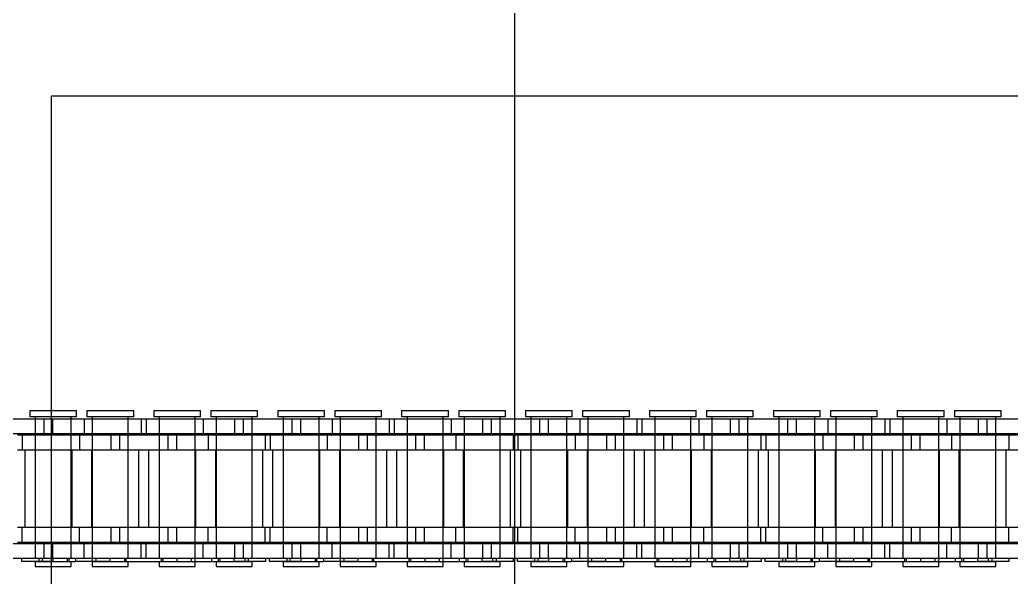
# Model space of a CAD drawing. Header units: metres. Extents: x 0 to 21025, y 0 to 14850.
# Drawn here: x 4207.3 to 4308.9, y 9072.3 to 9129.4 of the extents above; entities that cross this region are included whole.
import ezdxf

# ---------------------------------------------------------------- set-up
doc = ezdxf.new("R2010")
doc.units = ezdxf.units.M
doc.header["$LTSCALE"] = 25
doc.linetypes.add('HIDDEN2', pattern=[4.7625, 3.175, -1.5875])
doc.layers.add('SL4', color=4, linetype='Continuous')
doc.layers.add('ST1', color=7, linetype='HIDDEN2')

msp = doc.modelspace()

# ---------------------------------------------------------------- linework, layer by layer
at = {"layer": 'SL4'}
for p, q in [((4258.039, 9121.619), (4258.039, 9261.149)), ((4210.539, 9056.144), (4210.539, 9121.619)), ((4210.539, 9121.619), (5535.514, 9121.619)), ((4208.331, 9089.384), (4208.331, 9088.725)), ((4208.331, 9089.384), (4210.539, 9089.384)), ((4205.539, 9088.541), (4209.798, 9088.541)), ((4210.539, 9088.725), (4208.331, 9088.725)), ((4208.884, 9088.725), (4208.884, 9088.541)), ((4209.798, 9087.021), (4209.798, 9088.541)), ((4209.798, 9088.541), (4210.539, 9088.541)), ((4205.539, 9087.021), (4209.798, 9087.021)), ((4207.053, 9086.869), (4210.539, 9086.869)), ((4208.884, 9087.021), (4208.884, 9086.869)), ((4209.798, 9087.021), (4210.539, 9087.021)), ((4207.053, 9085.349), (4210.539, 9085.349)), ((4207.838, 9077.419), (4207.838, 9085.349)), ((4207.053, 9077.419), (4210.539, 9077.419)), ((4205.539, 9075.747), (4209.798, 9075.747)), ((4207.053, 9075.899), (4210.539, 9075.899)), ((4208.884, 9075.899), (4208.884, 9075.747)), ((4209.798, 9074.227), (4209.798, 9075.747)), ((4209.798, 9075.747), (4210.539, 9075.747)), ((4205.539, 9074.227), (4209.798, 9074.227)), ((4207.499, 9073.894), (4207.499, 9074.227)), ((4210.539, 9073.894), (4207.499, 9073.894)), ((4209.253, 9073.894), (4209.253, 9073.858)), ((4209.798, 9074.227), (4210.539, 9074.227)), ((4208.884, 9073.858), (4208.884, 9073.384)), ((4210.539, 9073.858), (4208.884, 9073.858)), ((4208.884, 9073.384), (4210.539, 9073.384))]:
    msp.add_line(p, q, dxfattribs=at)
at = {"layer": 'ST1'}
for p, q in [((4258.039, 9049.146), (4258.039, 9121.619)), ((4210.539, 9089.384), (4213.128, 9089.384)), ((4213.128, 9088.725), (4213.128, 9089.384)), ((4214.179, 9089.384), (4218.976, 9089.384)), ((4214.179, 9089.384), (4214.179, 9088.725)), ((4218.976, 9088.725), (4218.976, 9089.384)), ((4221.031, 9089.384), (4225.828, 9089.384)), ((4221.031, 9089.384), (4221.031, 9088.725)), ((4225.828, 9088.725), (4225.828, 9089.384)), ((4226.879, 9089.384), (4231.676, 9089.384)), ((4226.879, 9089.384), (4226.879, 9088.725)), ((4231.676, 9088.725), (4231.676, 9089.384)), ((4233.731, 9089.384), (4238.528, 9089.384)), ((4233.731, 9089.384), (4233.731, 9088.725)), ((4238.528, 9088.725), (4238.528, 9089.384)), ((4239.579, 9089.384), (4244.376, 9089.384)), ((4239.579, 9089.384), (4239.579, 9088.725)), ((4244.376, 9088.725), (4244.376, 9089.384)), ((4246.431, 9089.384), (4251.228, 9089.384)), ((4246.431, 9089.384), (4246.431, 9088.725)), ((4251.228, 9088.725), (4251.228, 9089.384)), ((4252.279, 9089.384), (4257.076, 9089.384)), ((4252.279, 9089.384), (4252.279, 9088.725)), ((4257.076, 9088.725), (4257.076, 9089.384)), ((4259.131, 9089.384), (4263.928, 9089.384)), ((4259.131, 9089.384), (4259.131, 9088.725)), ((4263.928, 9088.725), (4263.928, 9089.384)), ((4264.979, 9089.384), (4269.776, 9089.384)), ((4264.979, 9089.384), (4264.979, 9088.725)), ((4269.776, 9088.725), (4269.776, 9089.384)), ((4271.831, 9089.384), (4276.628, 9089.384)), ((4271.831, 9089.384), (4271.831, 9088.725)), ((4276.628, 9088.725), (4276.628, 9089.384)), ((4277.679, 9089.384), (4282.476, 9089.384)), ((4277.679, 9089.384), (4277.679, 9088.725)), ((4282.476, 9088.725), (4282.476, 9089.384)), ((4284.531, 9089.384), (4289.328, 9089.384)), ((4284.531, 9089.384), (4284.531, 9088.725)), ((4289.328, 9088.725), (4289.328, 9089.384)), ((4290.379, 9089.384), (4295.176, 9089.384)), ((4290.379, 9089.384), (4290.379, 9088.725)), ((4295.176, 9088.725), (4295.176, 9089.384)), ((4297.231, 9089.384), (4302.028, 9089.384)), ((4297.231, 9089.384), (4297.231, 9088.725)), ((4302.028, 9088.725), (4302.028, 9089.384)), ((4303.079, 9089.384), (4307.876, 9089.384)), ((4303.079, 9089.384), (4303.079, 9088.725)), ((4307.876, 9088.725), (4307.876, 9089.384)), ((4208.884, 9088.541), (4208.884, 9087.021)), ((4208.884, 9088.541), (4208.884, 9087.021)), ((4213.128, 9088.725), (4210.539, 9088.725)), ((4210.539, 9088.541), (4210.658, 9088.541)), ((4210.658, 9088.541), (4219.753, 9088.541)), ((4210.658, 9088.541), (4210.658, 9087.021)), ((4212.574, 9074.227), (4212.574, 9088.725)), ((4212.574, 9087.021), (4212.574, 9088.541)), ((4213.904, 9088.541), (4213.904, 9087.021)), ((4218.976, 9088.725), (4214.179, 9088.725)), ((4214.733, 9088.725), (4214.733, 9074.227)), ((4214.733, 9088.541), (4214.733, 9087.021)), ((4218.423, 9074.227), (4218.423, 9088.725)), ((4218.423, 9087.021), (4218.423, 9088.541)), ((4219.753, 9088.541), (4219.753, 9087.021)), ((4219.753, 9088.541), (4226.103, 9088.541)), ((4220.254, 9088.541), (4220.254, 9087.021)), ((4225.828, 9088.725), (4221.031, 9088.725)), ((4221.584, 9088.725), (4221.584, 9074.227)), ((4221.584, 9088.541), (4221.584, 9087.021)), ((4225.274, 9074.227), (4225.274, 9088.725)), ((4225.274, 9087.021), (4225.274, 9088.541)), ((4226.103, 9088.541), (4226.103, 9087.021)), ((4226.103, 9088.541), (4235.198, 9088.541)), ((4231.676, 9088.725), (4226.879, 9088.725)), ((4227.433, 9088.725), (4227.433, 9074.227)), ((4227.433, 9088.541), (4227.433, 9087.021)), ((4229.349, 9087.021), (4229.349, 9088.541)), ((4230.209, 9088.541), (4230.209, 9087.021)), ((4231.123, 9074.227), (4231.123, 9088.725)), ((4231.123, 9087.021), (4231.123, 9088.541)), ((4238.528, 9088.725), (4233.731, 9088.725)), ((4234.284, 9088.725), (4234.284, 9074.227)), ((4234.284, 9088.541), (4234.284, 9087.021)), ((4235.198, 9088.541), (4236.058, 9088.541)), ((4235.198, 9087.021), (4235.198, 9088.541)), ((4236.058, 9088.541), (4245.153, 9088.541)), ((4236.058, 9088.541), (4236.058, 9087.021)), ((4237.974, 9074.227), (4237.974, 9088.725)), ((4237.974, 9087.021), (4237.974, 9088.541)), ((4239.304, 9088.541), (4239.304, 9087.021)), ((4244.376, 9088.725), (4239.579, 9088.725)), ((4240.133, 9088.725), (4240.133, 9074.227)), ((4240.133, 9088.541), (4240.133, 9087.021)), ((4243.823, 9074.227), (4243.823, 9088.725)), ((4243.823, 9087.021), (4243.823, 9088.541)), ((4245.153, 9088.541), (4245.153, 9087.021)), ((4245.153, 9088.541), (4251.503, 9088.541)), ((4245.654, 9088.541), (4245.654, 9087.021)), ((4251.228, 9088.725), (4246.431, 9088.725)), ((4246.984, 9088.725), (4246.984, 9074.227)), ((4246.984, 9088.541), (4246.984, 9087.021)), ((4250.674, 9074.227), (4250.674, 9088.725)), ((4250.674, 9087.021), (4250.674, 9088.541)), ((4251.503, 9088.541), (4251.503, 9087.021)), ((4251.503, 9088.541), (4260.598, 9088.541)), ((4257.076, 9088.725), (4252.279, 9088.725)), ((4252.833, 9088.725), (4252.833, 9074.227)), ((4252.833, 9088.541), (4252.833, 9087.021)), ((4254.749, 9087.021), (4254.749, 9088.541)), ((4255.609, 9088.541), (4255.609, 9087.021)), ((4256.523, 9074.227), (4256.523, 9088.725)), ((4256.523, 9087.021), (4256.523, 9088.541)), ((4263.928, 9088.725), (4259.131, 9088.725)), ((4259.684, 9088.725), (4259.684, 9074.227)), ((4259.684, 9088.541), (4259.684, 9087.021)), ((4260.598, 9088.541), (4261.458, 9088.541)), ((4260.598, 9087.021), (4260.598, 9088.541)), ((4261.458, 9088.541), (4270.553, 9088.541)), ((4261.458, 9088.541), (4261.458, 9087.021)), ((4263.374, 9074.227), (4263.374, 9088.725)), ((4263.374, 9087.021), (4263.374, 9088.541)), ((4264.704, 9088.541), (4264.704, 9087.021)), ((4269.776, 9088.725), (4264.979, 9088.725)), ((4265.533, 9088.725), (4265.533, 9074.227)), ((4265.533, 9088.541), (4265.533, 9087.021)), ((4269.223, 9074.227), (4269.223, 9088.725)), ((4269.223, 9087.021), (4269.223, 9088.541)), ((4270.553, 9088.541), (4270.553, 9087.021)), ((4270.553, 9088.541), (4276.903, 9088.541)), ((4271.054, 9088.541), (4271.054, 9087.021)), ((4276.628, 9088.725), (4271.831, 9088.725)), ((4272.384, 9088.725), (4272.384, 9074.227)), ((4272.384, 9088.541), (4272.384, 9087.021)), ((4276.074, 9074.227), (4276.074, 9088.725)), ((4276.074, 9087.021), (4276.074, 9088.541)), ((4276.903, 9088.541), (4276.903, 9087.021)), ((4276.903, 9088.541), (4285.998, 9088.541)), ((4282.476, 9088.725), (4277.679, 9088.725)), ((4278.233, 9088.725), (4278.233, 9074.227)), ((4278.233, 9088.541), (4278.233, 9087.021)), ((4280.149, 9087.021), (4280.149, 9088.541)), ((4281.009, 9088.541), (4281.009, 9087.021)), ((4281.923, 9074.227), (4281.923, 9088.725)), ((4281.923, 9087.021), (4281.923, 9088.541)), ((4289.328, 9088.725), (4284.531, 9088.725)), ((4285.084, 9088.725), (4285.084, 9074.227)), ((4285.084, 9088.541), (4285.084, 9087.021)), ((4285.998, 9088.541), (4286.858, 9088.541)), ((4285.998, 9087.021), (4285.998, 9088.541)), ((4286.858, 9088.541), (4295.953, 9088.541)), ((4286.858, 9088.541), (4286.858, 9087.021)), ((4288.774, 9074.227), (4288.774, 9088.725)), ((4288.774, 9087.021), (4288.774, 9088.541)), ((4290.104, 9088.541), (4290.104, 9087.021)), ((4295.176, 9088.725), (4290.379, 9088.725)), ((4290.933, 9088.725), (4290.933, 9074.227)), ((4290.933, 9088.541), (4290.933, 9087.021)), ((4294.623, 9074.227), (4294.623, 9088.725)), ((4294.623, 9087.021), (4294.623, 9088.541)), ((4295.953, 9088.541), (4295.953, 9087.021)), ((4295.953, 9088.541), (4302.303, 9088.541)), ((4296.454, 9088.541), (4296.454, 9087.021)), ((4302.028, 9088.725), (4297.231, 9088.725)), ((4297.784, 9088.725), (4297.784, 9074.227)), ((4297.784, 9088.541), (4297.784, 9087.021)), ((4301.474, 9074.227), (4301.474, 9088.725)), ((4301.474, 9087.021), (4301.474, 9088.541)), ((4302.303, 9088.541), (4302.303, 9087.021)), ((4302.303, 9088.541), (4311.398, 9088.541)), ((4307.876, 9088.725), (4303.079, 9088.725)), ((4303.633, 9088.725), (4303.633, 9074.227)), ((4303.633, 9088.541), (4303.633, 9087.021)), ((4305.549, 9087.021), (4305.549, 9088.541)), ((4306.409, 9088.541), (4306.409, 9087.021)), ((4307.323, 9074.227), (4307.323, 9088.725)), ((4307.323, 9087.021), (4307.323, 9088.541)), ((4207.555, 9086.869), (4207.555, 9085.349)), ((4208.884, 9086.869), (4208.884, 9075.899)), ((4208.884, 9086.869), (4208.884, 9085.349)), ((4210.539, 9087.021), (4210.658, 9087.021)), ((4210.539, 9086.869), (4213.403, 9086.869)), ((4210.658, 9087.021), (4219.753, 9087.021)), ((4212.574, 9085.349), (4212.574, 9086.869)), ((4213.403, 9086.869), (4213.403, 9085.349)), ((4213.403, 9086.869), (4222.498, 9086.869)), ((4214.733, 9086.869), (4214.733, 9085.349)), ((4216.65, 9085.349), (4216.65, 9086.869)), ((4217.509, 9086.869), (4217.509, 9085.349)), ((4218.423, 9085.349), (4218.423, 9086.869)), ((4219.753, 9087.021), (4226.103, 9087.021)), ((4221.584, 9086.869), (4221.584, 9085.349)), ((4222.498, 9086.869), (4223.358, 9086.869)), ((4222.498, 9085.349), (4222.498, 9086.869)), ((4223.358, 9086.869), (4232.453, 9086.869)), ((4223.358, 9086.869), (4223.358, 9085.349)), ((4225.274, 9085.349), (4225.274, 9086.869)), ((4226.103, 9087.021), (4235.198, 9087.021)), ((4226.604, 9086.869), (4226.604, 9085.349)), ((4227.433, 9086.869), (4227.433, 9085.349)), ((4231.123, 9085.349), (4231.123, 9086.869)), ((4232.453, 9086.869), (4232.453, 9085.349)), ((4232.453, 9086.869), (4238.803, 9086.869)), ((4232.954, 9086.869), (4232.954, 9085.349)), ((4234.284, 9086.869), (4234.284, 9085.349)), ((4235.198, 9087.021), (4236.058, 9087.021)), ((4236.058, 9087.021), (4245.153, 9087.021)), ((4237.974, 9085.349), (4237.974, 9086.869)), ((4238.803, 9086.869), (4238.803, 9085.349)), ((4238.803, 9086.869), (4247.898, 9086.869)), ((4240.133, 9086.869), (4240.133, 9085.349)), ((4242.049, 9085.349), (4242.049, 9086.869)), ((4242.909, 9086.869), (4242.909, 9085.349)), ((4243.823, 9085.349), (4243.823, 9086.869)), ((4245.153, 9087.021), (4251.503, 9087.021)), ((4246.984, 9086.869), (4246.984, 9085.349)), ((4247.898, 9086.869), (4248.758, 9086.869)), ((4247.898, 9085.349), (4247.898, 9086.869)), ((4248.758, 9086.869), (4257.853, 9086.869)), ((4248.758, 9086.869), (4248.758, 9085.349)), ((4250.674, 9085.349), (4250.674, 9086.869)), ((4251.503, 9087.021), (4260.598, 9087.021)), ((4252.004, 9086.869), (4252.004, 9085.349)), ((4252.833, 9086.869), (4252.833, 9085.349)), ((4256.523, 9085.349), (4256.523, 9086.869)), ((4257.853, 9086.869), (4257.853, 9085.349)), ((4257.853, 9086.869), (4264.203, 9086.869)), ((4258.354, 9086.869), (4258.354, 9085.349)), ((4259.684, 9086.869), (4259.684, 9085.349)), ((4260.598, 9087.021), (4261.458, 9087.021)), ((4261.458, 9087.021), (4270.553, 9087.021)), ((4263.374, 9085.349), (4263.374, 9086.869)), ((4264.203, 9086.869), (4264.203, 9085.349)), ((4264.203, 9086.869), (4273.298, 9086.869)), ((4265.533, 9086.869), (4265.533, 9085.349)), ((4267.449, 9085.349), (4267.449, 9086.869)), ((4268.309, 9086.869), (4268.309, 9085.349)), ((4269.223, 9085.349), (4269.223, 9086.869)), ((4270.553, 9087.021), (4276.903, 9087.021)), ((4272.384, 9086.869), (4272.384, 9085.349)), ((4273.298, 9086.869), (4274.158, 9086.869)), ((4273.298, 9085.349), (4273.298, 9086.869)), ((4274.158, 9086.869), (4283.253, 9086.869)), ((4274.158, 9086.869), (4274.158, 9085.349)), ((4276.074, 9085.349), (4276.074, 9086.869)), ((4276.903, 9087.021), (4285.998, 9087.021)), ((4277.404, 9086.869), (4277.404, 9085.349)), ((4278.233, 9086.869), (4278.233, 9085.349)), ((4281.923, 9085.349), (4281.923, 9086.869)), ((4283.253, 9086.869), (4283.253, 9085.349)), ((4283.253, 9086.869), (4289.603, 9086.869)), ((4283.754, 9086.869), (4283.754, 9085.349)), ((4285.084, 9086.869), (4285.084, 9085.349)), ((4285.998, 9087.021), (4286.858, 9087.021)), ((4286.858, 9087.021), (4295.953, 9087.021)), ((4288.774, 9085.349), (4288.774, 9086.869)), ((4289.603, 9086.869), (4289.603, 9085.349)), ((4289.603, 9086.869), (4298.698, 9086.869)), ((4290.933, 9086.869), (4290.933, 9085.349)), ((4292.849, 9085.349), (4292.849, 9086.869)), ((4293.709, 9086.869), (4293.709, 9085.349)), ((4294.623, 9085.349), (4294.623, 9086.869)), ((4295.953, 9087.021), (4302.303, 9087.021)), ((4297.784, 9086.869), (4297.784, 9085.349)), ((4298.698, 9086.869), (4299.558, 9086.869)), ((4298.698, 9085.349), (4298.698, 9086.869)), ((4299.558, 9086.869), (4308.653, 9086.869)), ((4299.558, 9086.869), (4299.558, 9085.349)), ((4301.474, 9085.349), (4301.474, 9086.869)), ((4302.303, 9087.021), (4311.398, 9087.021)), ((4302.804, 9086.869), (4302.804, 9085.349)), ((4303.633, 9086.869), (4303.633, 9085.349)), ((4307.323, 9085.349), (4307.323, 9086.869)), ((4308.653, 9086.869), (4308.653, 9085.349)), ((4308.653, 9086.869), (4315.003, 9086.869)), ((4208.884, 9085.349), (4208.884, 9077.419)), ((4210.539, 9085.349), (4213.403, 9085.349)), ((4212.574, 9077.419), (4212.574, 9085.349)), ((4212.618, 9085.349), (4212.618, 9077.419)), ((4213.403, 9085.349), (4222.498, 9085.349)), ((4214.69, 9077.419), (4214.69, 9085.349)), ((4214.733, 9085.349), (4214.733, 9077.419)), ((4218.423, 9077.419), (4218.423, 9085.349)), ((4219.469, 9085.349), (4219.469, 9077.419)), ((4220.538, 9077.419), (4220.538, 9085.349)), ((4221.584, 9085.349), (4221.584, 9077.419)), ((4222.498, 9085.349), (4223.358, 9085.349)), ((4223.358, 9085.349), (4232.453, 9085.349)), ((4225.274, 9077.419), (4225.274, 9085.349)), ((4225.318, 9085.349), (4225.318, 9077.419)), ((4227.389, 9077.419), (4227.389, 9085.349)), ((4227.433, 9085.349), (4227.433, 9077.419)), ((4231.123, 9077.419), (4231.123, 9085.349)), ((4232.169, 9085.349), (4232.169, 9077.419)), ((4232.453, 9085.349), (4238.803, 9085.349)), ((4233.238, 9077.419), (4233.238, 9085.349)), ((4234.284, 9085.349), (4234.284, 9077.419)), ((4237.974, 9077.419), (4237.974, 9085.349)), ((4238.018, 9085.349), (4238.018, 9077.419)), ((4238.803, 9085.349), (4247.898, 9085.349)), ((4240.089, 9077.419), (4240.089, 9085.349)), ((4240.133, 9085.349), (4240.133, 9077.419)), ((4243.823, 9077.419), (4243.823, 9085.349)), ((4244.869, 9085.349), (4244.869, 9077.419)), ((4245.938, 9077.419), (4245.938, 9085.349)), ((4246.984, 9085.349), (4246.984, 9077.419)), ((4247.898, 9085.349), (4248.758, 9085.349)), ((4248.758, 9085.349), (4257.853, 9085.349)), ((4250.674, 9077.419), (4250.674, 9085.349)), ((4250.718, 9085.349), (4250.718, 9077.419)), ((4252.789, 9077.419), (4252.789, 9085.349)), ((4252.833, 9085.349), (4252.833, 9077.419)), ((4256.523, 9077.419), (4256.523, 9085.349)), ((4257.569, 9085.349), (4257.569, 9077.419)), ((4257.853, 9085.349), (4264.203, 9085.349)), ((4258.638, 9077.419), (4258.638, 9085.349)), ((4259.684, 9085.349), (4259.684, 9077.419)), ((4263.374, 9077.419), (4263.374, 9085.349)), ((4263.418, 9085.349), (4263.418, 9077.419)), ((4264.203, 9085.349), (4273.298, 9085.349)), ((4265.489, 9077.419), (4265.489, 9085.349)), ((4265.533, 9085.349), (4265.533, 9077.419)), ((4269.223, 9077.419), (4269.223, 9085.349)), ((4270.269, 9085.349), (4270.269, 9077.419)), ((4271.338, 9077.419), (4271.338, 9085.349)), ((4272.384, 9085.349), (4272.384, 9077.419)), ((4273.298, 9085.349), (4274.158, 9085.349)), ((4274.158, 9085.349), (4283.253, 9085.349)), ((4276.074, 9077.419), (4276.074, 9085.349)), ((4276.118, 9085.349), (4276.118, 9077.419)), ((4278.189, 9077.419), (4278.189, 9085.349)), ((4278.233, 9085.349), (4278.233, 9077.419)), ((4281.923, 9077.419), (4281.923, 9085.349)), ((4282.969, 9085.349), (4282.969, 9077.419)), ((4283.253, 9085.349), (4289.603, 9085.349)), ((4284.038, 9077.419), (4284.038, 9085.349)), ((4285.084, 9085.349), (4285.084, 9077.419)), ((4288.774, 9077.419), (4288.774, 9085.349)), ((4288.818, 9085.349), (4288.818, 9077.419)), ((4289.603, 9085.349), (4298.698, 9085.349)), ((4290.889, 9077.419), (4290.889, 9085.349)), ((4290.933, 9085.349), (4290.933, 9077.419)), ((4294.623, 9077.419), (4294.623, 9085.349)), ((4295.669, 9085.349), (4295.669, 9077.419)), ((4296.738, 9077.419), (4296.738, 9085.349)), ((4297.784, 9085.349), (4297.784, 9077.419)), ((4298.698, 9085.349), (4299.558, 9085.349)), ((4299.558, 9085.349), (4308.653, 9085.349)), ((4301.474, 9077.419), (4301.474, 9085.349)), ((4301.518, 9085.349), (4301.518, 9077.419)), ((4303.589, 9077.419), (4303.589, 9085.349)), ((4303.633, 9085.349), (4303.633, 9077.419)), ((4307.323, 9077.419), (4307.323, 9085.349)), ((4308.369, 9085.349), (4308.369, 9077.419)), ((4308.653, 9085.349), (4315.003, 9085.349)), ((4207.555, 9075.899), (4207.555, 9077.419)), ((4208.884, 9077.419), (4208.884, 9075.899)), ((4210.539, 9077.419), (4213.403, 9077.419)), ((4212.574, 9075.899), (4212.574, 9077.419)), ((4213.403, 9075.899), (4213.403, 9077.419)), ((4213.403, 9077.419), (4222.498, 9077.419)), ((4214.733, 9077.419), (4214.733, 9075.899)), ((4216.65, 9075.899), (4216.65, 9077.419)), ((4217.509, 9077.419), (4217.509, 9075.899)), ((4218.423, 9075.899), (4218.423, 9077.419)), ((4221.584, 9077.419), (4221.584, 9075.899)), ((4222.498, 9077.419), (4223.358, 9077.419)), ((4222.498, 9075.899), (4222.498, 9077.419)), ((4223.358, 9077.419), (4232.453, 9077.419)), ((4223.358, 9077.419), (4223.358, 9075.899)), ((4225.274, 9075.899), (4225.274, 9077.419)), ((4226.604, 9075.899), (4226.604, 9077.419)), ((4227.433, 9077.419), (4227.433, 9075.899)), ((4231.123, 9075.899), (4231.123, 9077.419)), ((4232.453, 9075.899), (4232.453, 9077.419)), ((4232.453, 9077.419), (4238.803, 9077.419)), ((4232.954, 9075.899), (4232.954, 9077.419)), ((4234.284, 9077.419), (4234.284, 9075.899)), ((4237.974, 9075.899), (4237.974, 9077.419)), ((4238.803, 9075.899), (4238.803, 9077.419)), ((4238.803, 9077.419), (4247.898, 9077.419)), ((4240.133, 9077.419), (4240.133, 9075.899)), ((4242.049, 9075.899), (4242.049, 9077.419)), ((4242.909, 9077.419), (4242.909, 9075.899)), ((4243.823, 9075.899), (4243.823, 9077.419)), ((4246.984, 9077.419), (4246.984, 9075.899)), ((4247.898, 9077.419), (4248.758, 9077.419)), ((4247.898, 9075.899), (4247.898, 9077.419)), ((4248.758, 9077.419), (4257.853, 9077.419)), ((4248.758, 9077.419), (4248.758, 9075.899)), ((4250.674, 9075.899), (4250.674, 9077.419)), ((4252.004, 9075.899), (4252.004, 9077.419)), ((4252.833, 9077.419), (4252.833, 9075.899)), ((4256.523, 9075.899), (4256.523, 9077.419)), ((4257.853, 9075.899), (4257.853, 9077.419)), ((4257.853, 9077.419), (4264.203, 9077.419)), ((4258.354, 9075.899), (4258.354, 9077.419)), ((4259.684, 9077.419), (4259.684, 9075.899)), ((4263.374, 9075.899), (4263.374, 9077.419)), ((4264.203, 9075.899), (4264.203, 9077.419)), ((4264.203, 9077.419), (4273.298, 9077.419)), ((4265.533, 9077.419), (4265.533, 9075.899)), ((4267.449, 9075.899), (4267.449, 9077.419)), ((4268.309, 9077.419), (4268.309, 9075.899)), ((4269.223, 9075.899), (4269.223, 9077.419)), ((4272.384, 9077.419), (4272.384, 9075.899)), ((4273.298, 9077.419), (4274.158, 9077.419)), ((4273.298, 9075.899), (4273.298, 9077.419)), ((4274.158, 9077.419), (4283.253, 9077.419)), ((4274.158, 9077.419), (4274.158, 9075.899)), ((4276.074, 9075.899), (4276.074, 9077.419)), ((4277.404, 9075.899), (4277.404, 9077.419)), ((4278.233, 9077.419), (4278.233, 9075.899)), ((4281.923, 9075.899), (4281.923, 9077.419)), ((4283.253, 9075.899), (4283.253, 9077.419)), ((4283.253, 9077.419), (4289.603, 9077.419)), ((4283.754, 9075.899), (4283.754, 9077.419)), ((4285.084, 9077.419), (4285.084, 9075.899)), ((4288.774, 9075.899), (4288.774, 9077.419)), ((4289.603, 9075.899), (4289.603, 9077.419)), ((4289.603, 9077.419), (4298.698, 9077.419)), ((4290.933, 9077.419), (4290.933, 9075.899)), ((4292.849, 9075.899), (4292.849, 9077.419)), ((4293.709, 9077.419), (4293.709, 9075.899)), ((4294.623, 9075.899), (4294.623, 9077.419)), ((4297.784, 9077.419), (4297.784, 9075.899)), ((4298.698, 9077.419), (4299.558, 9077.419)), ((4298.698, 9075.899), (4298.698, 9077.419)), ((4299.558, 9077.419), (4308.653, 9077.419)), ((4299.558, 9077.419), (4299.558, 9075.899)), ((4301.474, 9075.899), (4301.474, 9077.419)), ((4302.804, 9075.899), (4302.804, 9077.419)), ((4303.633, 9077.419), (4303.633, 9075.899)), ((4307.323, 9075.899), (4307.323, 9077.419)), ((4308.653, 9075.899), (4308.653, 9077.419)), ((4308.653, 9077.419), (4315.003, 9077.419)), ((4208.884, 9075.747), (4208.884, 9074.227)), ((4208.884, 9075.747), (4208.884, 9074.227)), ((4210.539, 9075.899), (4213.403, 9075.899)), ((4210.539, 9075.747), (4210.658, 9075.747)), ((4210.658, 9075.747), (4219.753, 9075.747)), ((4210.658, 9075.747), (4210.658, 9074.227)), ((4212.574, 9074.227), (4212.574, 9075.747)), ((4213.403, 9075.899), (4222.498, 9075.899)), ((4213.904, 9074.227), (4213.904, 9075.747)), ((4214.733, 9075.747), (4214.733, 9073.894)), ((4218.423, 9074.227), (4218.423, 9075.747)), ((4219.753, 9074.227), (4219.753, 9075.747)), ((4219.753, 9075.747), (4226.103, 9075.747)), ((4220.254, 9074.227), (4220.254, 9075.747)), ((4221.584, 9075.747), (4221.584, 9074.227)), ((4222.498, 9075.899), (4223.358, 9075.899)), ((4223.358, 9075.899), (4232.453, 9075.899)), ((4225.274, 9073.894), (4225.274, 9075.747)), ((4226.103, 9074.227), (4226.103, 9075.747)), ((4226.103, 9075.747), (4235.198, 9075.747)), ((4227.433, 9075.747), (4227.433, 9074.227)), ((4229.349, 9074.227), (4229.349, 9075.747)), ((4230.209, 9075.747), (4230.209, 9074.227)), ((4231.123, 9074.227), (4231.123, 9075.747)), ((4232.453, 9075.899), (4238.803, 9075.899)), ((4234.284, 9075.747), (4234.284, 9074.227)), ((4235.198, 9075.747), (4236.058, 9075.747)), ((4235.198, 9074.227), (4235.198, 9075.747)), ((4236.058, 9075.747), (4245.153, 9075.747)), ((4236.058, 9075.747), (4236.058, 9074.227)), ((4237.974, 9074.227), (4237.974, 9075.747)), ((4238.803, 9075.899), (4247.898, 9075.899)), ((4239.304, 9074.227), (4239.304, 9075.747)), ((4240.133, 9075.747), (4240.133, 9073.894)), ((4243.823, 9074.227), (4243.823, 9075.747)), ((4245.153, 9074.227), (4245.153, 9075.747)), ((4245.153, 9075.747), (4251.503, 9075.747)), ((4245.654, 9074.227), (4245.654, 9075.747)), ((4246.984, 9075.747), (4246.984, 9074.227)), ((4247.898, 9075.899), (4248.758, 9075.899)), ((4248.758, 9075.899), (4257.853, 9075.899)), ((4250.674, 9073.894), (4250.674, 9075.747)), ((4251.503, 9074.227), (4251.503, 9075.747)), ((4251.503, 9075.747), (4260.598, 9075.747)), ((4252.833, 9075.747), (4252.833, 9074.227)), ((4254.749, 9074.227), (4254.749, 9075.747)), ((4255.609, 9075.747), (4255.609, 9074.227)), ((4256.523, 9074.227), (4256.523, 9075.747)), ((4257.853, 9075.899), (4264.203, 9075.899)), ((4259.684, 9075.747), (4259.684, 9074.227)), ((4260.598, 9075.747), (4261.458, 9075.747)), ((4260.598, 9074.227), (4260.598, 9075.747)), ((4261.458, 9075.747), (4270.553, 9075.747)), ((4261.458, 9075.747), (4261.458, 9074.227)), ((4263.374, 9074.227), (4263.374, 9075.747)), ((4264.203, 9075.899), (4273.298, 9075.899)), ((4264.704, 9074.227), (4264.704, 9075.747)), ((4265.533, 9075.747), (4265.533, 9073.894)), ((4269.223, 9074.227), (4269.223, 9075.747)), ((4270.553, 9074.227), (4270.553, 9075.747)), ((4270.553, 9075.747), (4276.903, 9075.747)), ((4271.054, 9074.227), (4271.054, 9075.747)), ((4272.384, 9075.747), (4272.384, 9074.227)), ((4273.298, 9075.899), (4274.158, 9075.899)), ((4274.158, 9075.899), (4283.253, 9075.899)), ((4276.074, 9073.894), (4276.074, 9075.747)), ((4276.903, 9074.227), (4276.903, 9075.747)), ((4276.903, 9075.747), (4285.998, 9075.747)), ((4278.233, 9075.747), (4278.233, 9074.227)), ((4280.149, 9074.227), (4280.149, 9075.747)), ((4281.009, 9075.747), (4281.009, 9074.227)), ((4281.923, 9074.227), (4281.923, 9075.747)), ((4283.253, 9075.899), (4289.603, 9075.899)), ((4285.084, 9075.747), (4285.084, 9074.227)), ((4285.998, 9075.747), (4286.858, 9075.747)), ((4285.998, 9074.227), (4285.998, 9075.747)), ((4286.858, 9075.747), (4295.953, 9075.747)), ((4286.858, 9075.747), (4286.858, 9074.227)), ((4288.774, 9074.227), (4288.774, 9075.747)), ((4289.603, 9075.899), (4298.698, 9075.899)), ((4290.104, 9074.227), (4290.104, 9075.747)), ((4290.933, 9075.747), (4290.933, 9073.894)), ((4294.623, 9074.227), (4294.623, 9075.747)), ((4295.953, 9074.227), (4295.953, 9075.747)), ((4295.953, 9075.747), (4302.303, 9075.747)), ((4296.454, 9074.227), (4296.454, 9075.747)), ((4297.784, 9075.747), (4297.784, 9074.227)), ((4298.698, 9075.899), (4299.558, 9075.899)), ((4299.558, 9075.899), (4308.653, 9075.899)), ((4301.474, 9073.894), (4301.474, 9075.747)), ((4302.303, 9074.227), (4302.303, 9075.747)), ((4302.303, 9075.747), (4311.398, 9075.747)), ((4303.633, 9075.747), (4303.633, 9074.227)), ((4305.549, 9074.227), (4305.549, 9075.747)), ((4306.409, 9075.747), (4306.409, 9074.227)), ((4307.323, 9074.227), (4307.323, 9075.747)), ((4308.653, 9075.899), (4315.003, 9075.899)), ((4209.253, 9074.227), (4209.253, 9073.894)), ((4209.622, 9073.894), (4209.622, 9074.227)), ((4210.539, 9074.227), (4210.658, 9074.227)), ((4210.729, 9073.894), (4210.539, 9073.894)), ((4210.658, 9074.227), (4219.753, 9074.227)), ((4210.729, 9073.894), (4210.729, 9074.227)), ((4210.729, 9073.894), (4213.026, 9073.894)), ((4212.205, 9073.858), (4212.205, 9074.227)), ((4212.349, 9073.894), (4212.349, 9074.227)), ((4213.026, 9074.227), (4213.026, 9073.894)), ((4216.578, 9073.894), (4213.026, 9073.894)), ((4215.102, 9074.227), (4215.102, 9073.858)), ((4216.578, 9073.894), (4216.578, 9074.227)), ((4216.578, 9073.894), (4229.278, 9073.894)), ((4218.054, 9073.858), (4218.054, 9074.227)), ((4218.197, 9073.894), (4218.197, 9074.227)), ((4219.753, 9074.227), (4226.103, 9074.227)), ((4221.81, 9073.894), (4221.81, 9074.227)), ((4221.953, 9074.227), (4221.953, 9073.858)), ((4223.429, 9073.894), (4223.429, 9074.227)), ((4224.905, 9073.858), (4224.905, 9074.227)), ((4226.103, 9074.227), (4235.198, 9074.227)), ((4226.981, 9073.894), (4226.981, 9074.227)), ((4227.659, 9073.894), (4227.659, 9074.227)), ((4227.802, 9074.227), (4227.802, 9073.858)), ((4229.278, 9073.894), (4229.278, 9074.227)), ((4232.508, 9073.894), (4229.278, 9073.894)), ((4230.385, 9073.894), (4230.385, 9074.227)), ((4230.754, 9073.858), (4230.754, 9074.227)), ((4232.508, 9073.894), (4232.508, 9074.227)), ((4232.899, 9073.894), (4232.899, 9074.227)), ((4236.129, 9073.894), (4232.899, 9073.894)), ((4234.653, 9074.227), (4234.653, 9073.858)), ((4235.022, 9073.894), (4235.022, 9074.227)), ((4235.198, 9074.227), (4236.058, 9074.227)), ((4236.058, 9074.227), (4245.153, 9074.227)), ((4236.129, 9073.894), (4236.129, 9074.227)), ((4236.129, 9073.894), (4238.426, 9073.894)), ((4237.605, 9073.858), (4237.605, 9074.227)), ((4237.748, 9073.894), (4237.748, 9074.227)), ((4238.426, 9074.227), (4238.426, 9073.894)), ((4241.978, 9073.894), (4238.426, 9073.894)), ((4240.502, 9074.227), (4240.502, 9073.858)), ((4241.978, 9073.894), (4241.978, 9074.227)), ((4241.978, 9073.894), (4254.678, 9073.894)), ((4243.454, 9073.858), (4243.454, 9074.227)), ((4243.597, 9073.894), (4243.597, 9074.227)), ((4245.153, 9074.227), (4251.503, 9074.227)), ((4247.21, 9073.894), (4247.21, 9074.227)), ((4247.353, 9074.227), (4247.353, 9073.858)), ((4248.829, 9073.894), (4248.829, 9074.227)), ((4250.305, 9073.858), (4250.305, 9074.227)), ((4251.503, 9074.227), (4260.598, 9074.227)), ((4252.381, 9073.894), (4252.381, 9074.227)), ((4253.059, 9073.894), (4253.059, 9074.227)), ((4253.202, 9074.227), (4253.202, 9073.858)), ((4254.678, 9073.894), (4254.678, 9074.227)), ((4257.908, 9073.894), (4254.678, 9073.894)), ((4255.785, 9073.894), (4255.785, 9074.227)), ((4256.154, 9073.858), (4256.154, 9074.227)), ((4257.908, 9073.894), (4257.908, 9074.227)), ((4258.299, 9073.894), (4258.299, 9074.227)), ((4261.529, 9073.894), (4258.299, 9073.894)), ((4260.053, 9074.227), (4260.053, 9073.858)), ((4260.422, 9073.894), (4260.422, 9074.227)), ((4260.598, 9074.227), (4261.458, 9074.227)), ((4261.458, 9074.227), (4270.553, 9074.227)), ((4261.529, 9073.894), (4261.529, 9074.227)), ((4261.529, 9073.894), (4263.826, 9073.894)), ((4263.005, 9073.858), (4263.005, 9074.227)), ((4263.148, 9073.894), (4263.148, 9074.227)), ((4263.826, 9074.227), (4263.826, 9073.894)), ((4267.378, 9073.894), (4263.826, 9073.894)), ((4265.902, 9074.227), (4265.902, 9073.858)), ((4267.378, 9073.894), (4267.378, 9074.227)), ((4267.378, 9073.894), (4280.078, 9073.894)), ((4268.854, 9073.858), (4268.854, 9074.227)), ((4268.997, 9073.894), (4268.997, 9074.227)), ((4270.553, 9074.227), (4276.903, 9074.227)), ((4272.61, 9073.894), (4272.61, 9074.227)), ((4272.753, 9074.227), (4272.753, 9073.858)), ((4274.229, 9073.894), (4274.229, 9074.227)), ((4275.705, 9073.858), (4275.705, 9074.227)), ((4276.903, 9074.227), (4285.998, 9074.227)), ((4277.781, 9073.894), (4277.781, 9074.227)), ((4278.459, 9073.894), (4278.459, 9074.227)), ((4278.602, 9074.227), (4278.602, 9073.858)), ((4280.078, 9073.894), (4280.078, 9074.227)), ((4283.308, 9073.894), (4280.078, 9073.894)), ((4281.185, 9073.894), (4281.185, 9074.227)), ((4281.554, 9073.858), (4281.554, 9074.227)), ((4283.308, 9073.894), (4283.308, 9074.227)), ((4283.699, 9073.894), (4283.699, 9074.227)), ((4286.929, 9073.894), (4283.699, 9073.894)), ((4285.453, 9074.227), (4285.453, 9073.858)), ((4285.822, 9073.894), (4285.822, 9074.227)), ((4285.998, 9074.227), (4286.858, 9074.227)), ((4286.858, 9074.227), (4295.953, 9074.227)), ((4286.929, 9073.894), (4286.929, 9074.227)), ((4286.929, 9073.894), (4289.226, 9073.894)), ((4288.405, 9073.858), (4288.405, 9074.227)), ((4288.548, 9073.894), (4288.548, 9074.227)), ((4289.226, 9074.227), (4289.226, 9073.894)), ((4292.778, 9073.894), (4289.226, 9073.894)), ((4291.302, 9074.227), (4291.302, 9073.858)), ((4292.778, 9073.894), (4292.778, 9074.227)), ((4292.778, 9073.894), (4305.478, 9073.894)), ((4294.254, 9073.858), (4294.254, 9074.227)), ((4294.397, 9073.894), (4294.397, 9074.227)), ((4295.953, 9074.227), (4302.303, 9074.227)), ((4298.01, 9073.894), (4298.01, 9074.227)), ((4298.153, 9074.227), (4298.153, 9073.858)), ((4299.629, 9073.894), (4299.629, 9074.227)), ((4301.105, 9073.858), (4301.105, 9074.227)), ((4302.303, 9074.227), (4311.398, 9074.227)), ((4303.181, 9073.894), (4303.181, 9074.227)), ((4303.859, 9073.894), (4303.859, 9074.227)), ((4304.002, 9074.227), (4304.002, 9073.858)), ((4305.478, 9073.894), (4305.478, 9074.227)), ((4308.708, 9073.894), (4305.478, 9073.894)), ((4306.585, 9073.894), (4306.585, 9074.227)), ((4306.954, 9073.858), (4306.954, 9074.227)), ((4308.708, 9073.894), (4308.708, 9074.227)), ((4212.574, 9073.858), (4210.539, 9073.858)), ((4210.539, 9073.384), (4212.574, 9073.384)), ((4212.574, 9073.384), (4212.574, 9073.858)), ((4218.423, 9073.858), (4214.733, 9073.858)), ((4214.733, 9073.858), (4214.733, 9073.384)), ((4214.733, 9073.384), (4218.423, 9073.384)), ((4218.423, 9073.384), (4218.423, 9073.858)), ((4225.274, 9073.858), (4221.584, 9073.858)), ((4221.584, 9073.858), (4221.584, 9073.384)), ((4221.584, 9073.384), (4225.274, 9073.384)), ((4225.274, 9073.384), (4225.274, 9073.858)), ((4231.123, 9073.858), (4227.433, 9073.858)), ((4227.433, 9073.858), (4227.433, 9073.384)), ((4227.433, 9073.384), (4231.123, 9073.384)), ((4231.123, 9073.384), (4231.123, 9073.858)), ((4237.974, 9073.858), (4234.284, 9073.858)), ((4234.284, 9073.858), (4234.284, 9073.384)), ((4234.284, 9073.384), (4237.974, 9073.384)), ((4237.974, 9073.384), (4237.974, 9073.858)), ((4243.823, 9073.858), (4240.133, 9073.858)), ((4240.133, 9073.858), (4240.133, 9073.384)), ((4240.133, 9073.384), (4243.823, 9073.384)), ((4243.823, 9073.384), (4243.823, 9073.858)), ((4250.674, 9073.858), (4246.984, 9073.858)), ((4246.984, 9073.858), (4246.984, 9073.384)), ((4246.984, 9073.384), (4250.674, 9073.384)), ((4250.674, 9073.384), (4250.674, 9073.858)), ((4256.523, 9073.858), (4252.833, 9073.858)), ((4252.833, 9073.858), (4252.833, 9073.384)), ((4252.833, 9073.384), (4256.523, 9073.384)), ((4256.523, 9073.384), (4256.523, 9073.858)), ((4263.374, 9073.858), (4259.684, 9073.858)), ((4259.684, 9073.858), (4259.684, 9073.384)), ((4259.684, 9073.384), (4263.374, 9073.384)), ((4263.374, 9073.384), (4263.374, 9073.858)), ((4269.223, 9073.858), (4265.533, 9073.858)), ((4265.533, 9073.858), (4265.533, 9073.384)), ((4265.533, 9073.384), (4269.223, 9073.384)), ((4269.223, 9073.384), (4269.223, 9073.858)), ((4276.074, 9073.858), (4272.384, 9073.858)), ((4272.384, 9073.858), (4272.384, 9073.384)), ((4272.384, 9073.384), (4276.074, 9073.384)), ((4276.074, 9073.384), (4276.074, 9073.858)), ((4281.923, 9073.858), (4278.233, 9073.858)), ((4278.233, 9073.858), (4278.233, 9073.384)), ((4278.233, 9073.384), (4281.923, 9073.384)), ((4281.923, 9073.384), (4281.923, 9073.858)), ((4288.774, 9073.858), (4285.084, 9073.858)), ((4285.084, 9073.858), (4285.084, 9073.384)), ((4285.084, 9073.384), (4288.774, 9073.384)), ((4288.774, 9073.384), (4288.774, 9073.858)), ((4294.623, 9073.858), (4290.933, 9073.858)), ((4290.933, 9073.858), (4290.933, 9073.384)), ((4290.933, 9073.384), (4294.623, 9073.384)), ((4294.623, 9073.384), (4294.623, 9073.858)), ((4301.474, 9073.858), (4297.784, 9073.858)), ((4297.784, 9073.858), (4297.784, 9073.384)), ((4297.784, 9073.384), (4301.474, 9073.384)), ((4301.474, 9073.384), (4301.474, 9073.858)), ((4307.323, 9073.858), (4303.633, 9073.858)), ((4303.633, 9073.858), (4303.633, 9073.384)), ((4303.633, 9073.384), (4307.323, 9073.384)), ((4307.323, 9073.384), (4307.323, 9073.858))]:
    msp.add_line(p, q, dxfattribs=at)

doc.saveas('drawing.dxf')
